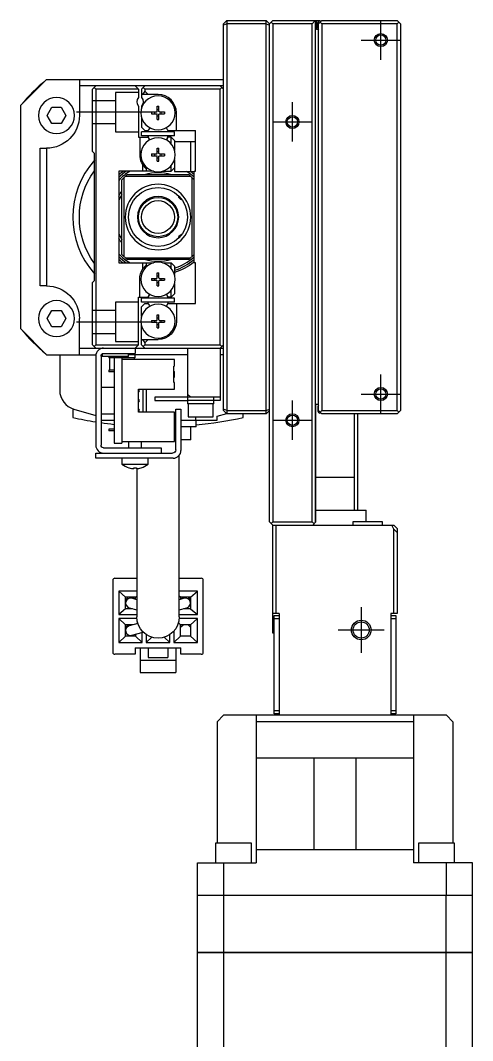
# Model space of a CAD drawing. Extents: x 0 to 869, y -8 to 525.
# Drawn here: x 0 to 69, y 258.3 to 413.9 of the extents above; entities that cross this region are included whole.
import ezdxf

# ---------------------------------------------------------------- set-up
doc = ezdxf.new("R2010")
doc.units = 0
doc.header["$LTSCALE"] = 0.5
doc.linetypes.add('CENTER', pattern=[50.8, 31.75, -6.35, 6.35, -6.35])
doc.linetypes.add('DASHED', pattern=[19.05, 12.7, -6.35])
for name, color, linetype in [('MSM_CENTER', 1, 'CENTER'), ('MSM_CONTINUOUS', 7, 'CONTINUOUS'), ('MSM_DASHED', 4, 'DASHED'), ('MSM_NARROW', 5, 'CONTINUOUS')]:
    doc.layers.add(name, color=color, linetype=linetype)

msp = doc.modelspace()

# ---------------------------------------------------------------- linework, layer by layer
at = {"layer": 'MSM_CENTER'}
for p, q in [((55, 407.91), (55, 413.91)), ((52, 410.91), (58, 410.91)), ((41.5, 395.41), (41.5, 401.41)), ((19.99, 399.91), (8.58, 399.91)), ((38.5, 398.41), (44.5, 398.41)), ((8.58, 367.91), (19.99, 367.91)), ((55, 353.91), (55, 359.91)), ((52, 356.91), (58, 356.91)), ((41.5, 349.91), (41.5, 355.91)), ((38.5, 352.91), (44.5, 352.91)), ((52, 324.41), (52, 317.41)), ((48.5, 320.91), (55.5, 320.91))]:
    msp.add_line(p, q, dxfattribs=at)
at = {"layer": 'MSM_CONTINUOUS'}
for p, q in [((31.5, 413.91), (31, 413.41)), ((31.5, 413.41), (31, 413.2)), ((31, 354.41), (31, 413.41)), ((31.5, 413.91), (31.5, 353.91)), ((31.5, 413.91), (37.5, 413.91)), ((37.5, 413.41), (31.5, 413.41)), ((37.5, 353.91), (37.5, 413.91)), ((38, 413.41), (37.5, 413.91)), ((37.5, 413.41), (38, 413.2)), ((38.5, 413.91), (38, 413.41)), ((38, 337.41), (38, 413.41)), ((38.5, 413.41), (38.25, 413.66)), ((38.5, 413.91), (45.7, 413.91)), ((38.5, 413.41), (38.5, 337.41)), ((44.5, 413.41), (38.5, 413.41)), ((45, 413.91), (44.5, 413.41)), ((44.5, 337.41), (44.5, 413.41)), ((45, 413.91), (45, 337.31)), ((45.2, 413.91), (45.2, 412.51)), ((45.5, 412.51), (45.2, 412.51)), ((45.4, 413.51), (45.4, 412.81)), ((45.5, 413.41), (46, 413.91)), ((45.5, 354.41), (45.5, 413.41)), ((45.7, 413.91), (45.8, 413.81)), ((45.7, 413.81), (45.9, 413.81)), ((46, 413.41), (45.75, 413.66)), ((46, 413.91), (57.5, 413.91)), ((57.5, 413.41), (46, 413.41)), ((46, 413.41), (46, 354.41)), ((57.5, 413.91), (58, 413.41)), ((57.75, 413.66), (57.5, 413.41)), ((57.5, 354.41), (57.5, 413.41)), ((58, 413.41), (58, 354.41)), ((4, 404.91), (0, 400.91)), ((4, 404.91), (31, 404.91)), ((9, 404.91), (9, 399.41)), ((31, 403.91), (9, 403.91)), ((11, 403.41), (11.5, 403.91)), ((11, 393.91), (11, 403.41)), ((11.5, 403.41), (11.25, 403.66)), ((11.5, 403.41), (11.5, 364.41)), ((18, 403.41), (11.5, 403.41)), ((17.5, 403.91), (18, 403.41)), ((18, 403.41), (18, 402.17)), ((19, 403.91), (18.5, 403.41)), ((18.5, 403.41), (18.5, 402.17)), ((19, 403.11), (18.65, 402.61)), ((19, 403.41), (18.75, 403.66)), ((19, 403.41), (19, 403.11)), ((30.5, 403.41), (19, 403.41)), ((19.5, 402.61), (19, 403.11)), ((30.5, 403.91), (31, 403.41)), ((30.75, 403.66), (30.5, 403.41)), ((30.5, 364.41), (30.5, 403.41)), ((21, 402.61), (18.5, 402.61)), ((0, 400.91), (0, 366.91)), ((4.06, 399.41), (4.78, 400.66)), ((4.78, 400.66), (6.22, 400.66)), ((6.22, 400.66), (6.94, 399.41)), ((18, 400.85), (18, 396.11)), ((18.5, 400.85), (18.5, 400.52)), ((20.86, 400.81), (21.14, 400.81)), ((20.86, 400.01), (20.86, 400.81)), ((21.14, 400.28), (20.86, 400.28)), ((21.14, 400.01), (21.14, 400.81)), ((4.78, 398.16), (4.06, 399.41)), ((6.94, 399.41), (6.22, 398.16)), ((18.5, 399.09), (18.5, 397.61)), ((20, 399.95), (20.8, 399.95)), ((20, 399.95), (20, 399.66)), ((20, 399.66), (20.8, 399.66)), ((20.53, 399.66), (20.53, 399.95)), ((20.86, 398.81), (20.86, 399.6)), ((20.86, 399.34), (21.14, 399.34)), ((20.86, 398.81), (21.14, 398.81)), ((21.14, 398.81), (21.14, 399.6)), ((21.21, 399.95), (22, 399.95)), ((21.21, 399.66), (22, 399.66)), ((21.47, 399.66), (21.47, 399.95)), ((22, 399.95), (22, 399.66)), ((23.8, 397.11), (23.8, 399.81)), ((6.22, 398.16), (4.78, 398.16)), ((18.5, 397.61), (19, 397.11)), ((18.5, 396.31), (18.5, 396.91)), ((23.5, 396.91), (18.5, 396.91)), ((19, 397.11), (19.48, 397.11)), ((19.54, 397.2), (19.48, 397.11)), ((22.52, 397.11), (22.33, 397.44)), ((22.52, 397.11), (26.7, 397.11)), ((23.5, 396.31), (23.5, 396.91)), ((26.7, 390.91), (26.7, 397.11)), ((18, 396.11), (19.46, 396.11)), ((18.2, 396.11), (18.2, 393.41)), ((23.5, 396.31), (18.5, 396.31)), ((19.46, 396.11), (19.54, 395.97)), ((22.33, 395.73), (22.54, 396.11)), ((23, 396.11), (22.54, 396.11)), ((23, 395.07), (23, 396.11)), ((23, 396.11), (23.5, 395.61)), ((23.5, 395.61), (23.5, 394.12)), ((26.7, 395.36), (23.5, 395.36)), ((26, 390.86), (26, 395.36)), ((3, 373.41), (3, 394.41)), ((3, 394.41), (4, 394.41)), ((4, 394.41), (4, 373.41)), ((11.3, 393.61), (11, 393.91)), ((20.86, 394.41), (21.14, 394.41)), ((20.86, 393.61), (20.86, 394.41)), ((21.14, 393.88), (20.86, 393.88)), ((21.14, 393.61), (21.14, 394.41)), ((11.3, 374.21), (11.3, 393.61)), ((20, 393.55), (20.8, 393.55)), ((20, 393.55), (20, 393.26)), ((20, 393.26), (20.8, 393.26)), ((20.53, 393.26), (20.53, 393.55)), ((20.86, 392.41), (20.86, 393.2)), ((20.86, 392.94), (21.14, 392.94)), ((20.86, 392.41), (21.14, 392.41)), ((21.14, 392.41), (21.14, 393.2)), ((21.21, 393.55), (22, 393.55)), ((21.21, 393.26), (22, 393.26)), ((21.47, 393.26), (21.47, 393.55)), ((22, 393.55), (22, 393.26)), ((23.5, 392.69), (23.5, 390.86)), ((15, 390.91), (15, 376.91)), ((20.29, 390.91), (15, 390.91)), ((18.7, 390.91), (18.7, 391.81)), ((19.2, 391.26), (19.2, 390.91)), ((21.71, 390.91), (23, 390.91)), ((23, 390.91), (23, 391.75)), ((23.5, 391.41), (23, 390.91)), ((23.5, 390.86), (26.5, 390.86)), ((26.5, 376.91), (26.5, 390.91)), ((26.5, 390.91), (26.7, 390.91)), ((15.5, 389.61), (16.3, 390.41)), ((15.5, 378.21), (15.5, 389.61)), ((15.8, 389.91), (15.8, 377.91)), ((26, 390.11), (16, 390.11)), ((16.3, 390.41), (25.7, 390.41)), ((25.7, 390.41), (26.5, 389.61)), ((26.2, 377.91), (26.2, 389.91)), ((24.2, 386.88), (24.2, 387.07)), ((24.2, 386.88), (24.42, 386.66)), ((24.42, 386.83), (24.42, 386.66)), ((24.42, 386.66), (24.56, 386.66)), ((18.03, 382.85), (18.03, 382.85)), ((23.97, 382.85), (23.97, 382.85)), ((19.56, 381.11), (19.62, 381.11)), ((19.69, 381.04), (19.62, 381.11)), ((22.38, 381.11), (22.31, 381.04)), ((22.38, 381.11), (22.44, 381.11)), ((24.42, 381.16), (24.2, 380.93)), ((24.2, 380.75), (24.2, 380.93)), ((24.42, 381.16), (24.42, 380.99)), ((24.56, 381.16), (24.42, 381.16)), ((24.56, 381.16), (24.56, 381.16)), ((16.3, 377.41), (15.5, 378.21)), ((26.5, 378.21), (25.7, 377.41)), ((15, 376.91), (20.29, 376.91)), ((16, 377.71), (26, 377.71)), ((25.7, 377.41), (16.3, 377.41)), ((18.7, 376.01), (18.7, 376.91)), ((19.2, 376.91), (19.2, 376.55)), ((21.71, 376.91), (23, 376.91)), ((23, 376.07), (23, 376.91)), ((23, 376.91), (23.5, 376.41)), ((26.7, 376.91), (26.5, 376.91)), ((26.7, 370.71), (26.7, 376.91)), ((20.86, 375.41), (21.14, 375.41)), ((20.86, 374.61), (20.86, 375.41)), ((21.14, 374.61), (21.14, 375.41)), ((23.5, 376.41), (23.5, 375.12)), ((11, 373.91), (11.3, 374.21)), ((11, 364.41), (11, 373.91)), ((18.2, 371.71), (18.2, 374.41)), ((20, 374.55), (20.8, 374.55)), ((20, 374.55), (20, 374.26)), ((20, 374.26), (20.8, 374.26)), ((20.53, 374.26), (20.53, 374.55)), ((21.14, 374.88), (20.86, 374.88)), ((20.86, 373.41), (20.86, 374.2)), ((20.86, 373.94), (21.14, 373.94)), ((21.14, 373.41), (21.14, 374.2)), ((21.21, 374.55), (22, 374.55)), ((21.21, 374.26), (22, 374.26)), ((21.47, 374.26), (21.47, 374.55)), ((22, 374.55), (22, 374.26)), ((23.5, 373.69), (23.5, 372.21)), ((4, 373.41), (3, 373.41)), ((20.86, 373.41), (21.14, 373.41)), ((22.54, 371.71), (22.33, 372.09)), ((23, 371.71), (23, 372.75)), ((23.5, 372.21), (23, 371.71)), ((18, 371.71), (19.46, 371.71)), ((18, 364.41), (18, 371.71)), ((18.5, 370.91), (18.5, 371.51)), ((23.5, 371.51), (18.5, 371.51)), ((23.5, 370.91), (18.5, 370.91)), ((19, 370.71), (18.5, 370.21)), ((19, 370.71), (19.48, 370.71)), ((19.54, 371.85), (19.46, 371.71)), ((19.48, 370.71), (19.54, 370.62)), ((22.33, 370.38), (22.52, 370.71)), ((22.52, 370.71), (26.7, 370.71)), ((23, 371.71), (22.54, 371.71)), ((23.5, 370.91), (23.5, 371.51)), ((23.8, 370.71), (23.8, 368.01)), ((4.06, 368.41), (4.78, 369.66)), ((4.78, 369.66), (6.22, 369.66)), ((6.22, 369.66), (6.94, 368.41)), ((18.5, 368.72), (18.5, 370.21)), ((20.86, 369.01), (21.14, 369.01)), ((20.86, 368.21), (20.86, 369.01)), ((21.14, 368.21), (21.14, 369.01)), ((4.78, 367.16), (4.06, 368.41)), ((6.94, 368.41), (6.22, 367.16)), ((9, 362.91), (9, 368.41)), ((20, 368.15), (20.8, 368.15)), ((20, 368.15), (20, 367.86)), ((20, 367.86), (20.8, 367.86)), ((20.53, 367.86), (20.53, 368.15)), ((21.14, 368.48), (20.86, 368.48)), ((20.86, 367.01), (20.86, 367.8)), ((20.86, 367.54), (21.14, 367.54)), ((21.14, 367.01), (21.14, 367.8)), ((21.21, 368.15), (22, 368.15)), ((21.21, 367.86), (22, 367.86)), ((21.47, 367.86), (21.47, 368.15)), ((22, 368.15), (22, 367.86)), ((0, 366.91), (4, 362.91)), ((6.22, 367.16), (4.78, 367.16)), ((18.5, 364.41), (18.5, 367.29)), ((20.86, 367.01), (21.14, 367.01)), ((11.25, 364.16), (11, 364.41)), ((11.25, 364.16), (11.5, 364.41)), ((11.5, 364.41), (18, 364.41)), ((18, 364.41), (17.5, 363.91)), ((18.5, 365.21), (21, 365.21)), ((18.5, 364.41), (19, 363.91)), ((18.65, 365.21), (19, 364.71)), ((18.75, 364.16), (19, 364.41)), ((19, 364.71), (19.5, 365.21)), ((19, 364.71), (19, 364.41)), ((19, 364.41), (30.5, 364.41)), ((30.5, 364.41), (30.75, 364.16)), ((31, 364.41), (30.5, 363.91)), ((4, 362.91), (11.52, 362.91)), ((6, 362.91), (6, 357.49)), ((9, 363.91), (31, 363.91)), ((11.5, 363.91), (11.25, 364.16)), ((11.5, 362.71), (11.5, 349.11)), ((12.3, 362.71), (12.3, 349.11)), ((12.5, 362.91), (12.35, 362.91)), ((12.5, 363.06), (12.5, 362.61)), ((12.7, 363.11), (17.5, 363.11)), ((16.5, 362.61), (16.5, 363.11)), ((25.5, 362.91), (16.5, 362.91)), ((17.5, 363.91), (17.5, 363.11)), ((17.5, 362.41), (17.5, 362.91)), ((25.5, 363.91), (25.5, 355.41)), ((30.5, 363.91), (30.5, 355.91)), ((31, 362.91), (30.5, 362.91)), ((16.5, 362.61), (12.5, 362.61)), ((13.5, 362.61), (13.5, 362.41)), ((17.5, 362.41), (13.5, 362.41)), ((13.6, 362.41), (13.6, 360.53)), ((14.3, 362.41), (14.3, 349.41)), ((15.5, 362.41), (15.5, 349.41)), ((23.5, 362.16), (15.5, 362.16)), ((17.4, 362.16), (17.4, 362.41)), ((23.5, 361.16), (23.4, 361.16)), ((23.4, 358.66), (23.4, 361.16)), ((23.5, 361.16), (23.5, 362.16)), ((13.5, 360.53), (13.5, 360.28)), ((14.3, 360.53), (13.5, 360.53)), ((14.3, 360.28), (13.5, 360.28)), ((23.4, 360.36), (23.5, 360.36)), ((23.4, 359.98), (23.5, 359.98)), ((23.4, 359.83), (23.5, 359.83)), ((23.5, 359.46), (23.5, 360.36)), ((23.4, 359.46), (23.5, 359.46)), ((23.5, 358.66), (23.4, 358.66)), ((23.5, 357.66), (23.5, 358.66)), ((14.3, 357.91), (12.3, 357.91)), ((18, 357.66), (23.5, 357.66)), ((18, 354.16), (18, 357.66)), ((18.7, 357.66), (18.7, 354.16)), ((19.2, 357.66), (19.2, 354.16)), ((26, 356.41), (25.5, 356.91)), ((20.5, 356.41), (20.5, 355.91)), ((30.5, 356.41), (20.5, 356.41)), ((20.5, 355.91), (25.5, 355.91)), ((29.5, 355.91), (25.5, 355.91)), ((29.5, 355.41), (25.5, 355.41)), ((29.5, 355.41), (25.5, 355.41)), ((25.6, 355.41), (25.6, 353.41)), ((29.4, 353.41), (29.4, 355.41)), ((29.5, 355.41), (29.5, 356.41)), ((30.5, 355.91), (29.5, 355.91)), ((45.5, 355.31), (45.1, 355.31)), ((45.1, 337.41), (45.1, 355.31)), ((45.4, 355.01), (45.4, 354.31)), ((8, 354.66), (8, 353.34)), ((8.17, 354.61), (11.5, 353.65)), ((12.3, 353.91), (14.3, 353.91)), ((23.5, 354.16), (18, 354.16)), ((23.5, 349.66), (23.5, 354.16)), ((23.7, 354.61), (24.5, 354.61)), ((23.7, 348.41), (23.7, 354.61)), ((24.5, 354.61), (24.5, 348.31)), ((25.6, 353.41), (29.4, 353.41)), ((26.78, 352.91), (26.78, 353.41)), ((30, 353.51), (31.48, 353.93)), ((30, 352.91), (30, 353.51)), ((31.5, 354.41), (31, 354.62)), ((31.5, 353.91), (31, 354.41)), ((31.5, 354.41), (37.5, 354.41)), ((37.5, 353.91), (31.5, 353.91)), ((34, 353.34), (34, 353.91)), ((37.5, 354.41), (38, 354.62)), ((37.5, 353.91), (38, 354.41)), ((46, 353.91), (45.5, 354.41)), ((45.9, 354.01), (45.7, 354.01)), ((45.75, 354.16), (46, 354.41)), ((46, 354.41), (57.5, 354.41)), ((57.5, 353.91), (46, 353.91)), ((51, 339.21), (51, 353.91)), ((51.5, 339.21), (51.5, 353.91)), ((57.5, 354.41), (57.75, 354.16)), ((58, 354.41), (57.5, 353.91)), ((12.3, 352.91), (14.3, 352.91)), ((23.5, 352.91), (23.7, 352.91)), ((23.7, 351.91), (23.5, 351.91)), ((24.5, 352.91), (30, 352.91)), ((26.82, 351.91), (24.5, 351.91)), ((26, 349.91), (26, 351.91)), ((26.82, 351.91), (26.82, 352.91)), ((13.5, 351.53), (13.5, 351.28)), ((14.3, 351.53), (13.5, 351.53)), ((14.3, 351.28), (13.5, 351.28)), ((12.7, 348.71), (21.5, 348.71)), ((14.3, 349.41), (15.5, 349.41)), ((15.5, 349.66), (23.5, 349.66)), ((16.5, 349.66), (16.5, 348.71)), ((18.5, 348.71), (18.5, 349.66)), ((21.5, 348.71), (21.5, 347.91)), ((26, 349.91), (24.5, 349.91)), ((11.5, 347.11), (11.5, 347.91)), ((11.5, 347.91), (23.2, 347.91)), ((23.3, 347.11), (11.5, 347.11)), ((15.5, 347.11), (15.5, 346.21)), ((19.5, 346.21), (19.5, 347.11)), ((24.25, 322.91), (24.25, 347.58)), ((15.5, 346.21), (19.5, 346.21)), ((16.55, 345.65), (16.57, 345.65)), ((17.3, 345.65), (17.7, 345.65)), ((17.3, 345.52), (17.3, 345.65)), ((17.7, 345.65), (17.7, 345.52)), ((17.75, 345.53), (17.75, 322.91)), ((18.43, 345.65), (18.45, 345.65)), ((45, 344.21), (51, 344.21)), ((45.1, 339.21), (52.75, 339.21)), ((52.75, 337.41), (52.75, 339.21)), ((38, 337.41), (38.5, 336.91)), ((38.25, 337.16), (38.5, 337.41)), ((38.5, 337.41), (44.5, 337.41)), ((38.5, 320.41), (38.5, 336.91)), ((38.5, 336.91), (57, 336.91)), ((39, 336.91), (39, 323.41)), ((44.5, 337.41), (44.8, 337.11)), ((45.1, 337.41), (44.6, 336.91)), ((55.25, 337.41), (50.75, 337.41)), ((50.75, 337.41), (50.75, 336.91)), ((55.25, 336.91), (55.25, 337.41)), ((57, 336.3), (56.69, 336.91)), ((57, 336.91), (57.5, 336.41)), ((57, 323.41), (57, 336.3)), ((57.5, 335.8), (57, 336.3)), ((57.5, 336.41), (57.5, 323.41)), ((14.1, 328.51), (14.1, 317.51)), ((14.4, 328.81), (17.75, 328.81)), ((24.25, 328.81), (27.6, 328.81)), ((27.9, 317.51), (27.9, 328.51)), ((17.75, 326.81), (15, 326.81)), ((16.05, 325.91), (15, 326.81)), ((15, 326.81), (15, 323.26)), ((17.55, 325.91), (16.05, 325.91)), ((16.05, 324.16), (16.05, 325.91)), ((16.05, 325.53), (16.43, 325.91)), ((17.75, 325.53), (17.01, 325.75)), ((17.18, 325.91), (17.46, 325.62)), ((17.55, 325.91), (17.75, 326.08)), ((17.55, 325.59), (17.55, 325.91)), ((27, 326.81), (24.25, 326.81)), ((24.45, 325.91), (24.25, 326.08)), ((24.99, 325.75), (24.25, 325.53)), ((24.45, 325.91), (24.45, 325.59)), ((25.95, 325.91), (24.45, 325.91)), ((24.54, 325.62), (24.83, 325.91)), ((25.58, 325.91), (25.95, 325.53)), ((25.95, 325.91), (27, 326.81)), ((25.95, 325.91), (25.95, 324.16)), ((27, 323.26), (27, 326.81)), ((16.05, 324.16), (15, 323.26)), ((17.11, 324.16), (16.05, 324.16)), ((16.59, 324.31), (17.75, 323.97)), ((24.25, 323.97), (25.41, 324.31)), ((25.95, 324.16), (24.89, 324.16)), ((25.95, 324.16), (27, 323.26)), ((15, 323.26), (17.75, 323.26)), ((17.76, 322.66), (15, 322.66)), ((15, 322.66), (15, 319.01)), ((16.05, 321.71), (15, 322.66)), ((27, 322.66), (24.24, 322.66)), ((24.25, 323.26), (27, 323.26)), ((25.95, 321.71), (27, 322.66)), ((27, 319.01), (27, 322.66)), ((39.5, 323.41), (38.5, 323.41)), ((38.7, 308.11), (38.7, 323.11)), ((38.7, 323.11), (39.5, 323.11)), ((39.5, 322.61), (38.7, 322.61)), ((39.5, 323.41), (39.5, 307.91)), ((57.5, 323.41), (56.5, 323.41)), ((56.5, 323.41), (56.5, 307.91)), ((56.5, 323.11), (57.3, 323.11)), ((57.3, 322.61), (56.5, 322.61)), ((57.3, 323.11), (57.3, 308.11)), ((16.05, 319.96), (16.05, 321.71)), ((17.14, 321.71), (16.05, 321.71)), ((16.05, 321.33), (16.43, 321.71)), ((17.9, 321.92), (16.6, 321.56)), ((17.73, 321.87), (17.88, 322.01)), ((23.4, 320.72), (23.4, 319.01)), ((24.45, 321.71), (24.12, 322.01)), ((25.95, 321.71), (24.45, 321.71)), ((24.45, 319.96), (24.45, 321.71)), ((24.45, 321.33), (24.83, 321.71)), ((25.58, 321.71), (25.95, 321.33)), ((25.95, 321.71), (25.95, 319.96)), ((16.05, 319.96), (15, 319.01)), ((17.55, 319.96), (16.05, 319.96)), ((17, 320.11), (18.72, 320.59)), ((17.55, 320.26), (17.55, 319.96)), ((17.55, 319.96), (18.6, 319.01)), ((18.6, 319.01), (18.6, 320.56)), ((19.2, 320.2), (19.2, 319.01)), ((20.07, 319.8), (19.2, 319.01)), ((21.93, 319.8), (22.8, 319.01)), ((22.8, 319.01), (22.8, 320.2)), ((24.45, 319.96), (23.4, 319.01)), ((25.95, 319.96), (24.45, 319.96)), ((25.95, 319.96), (27, 319.01)), ((38.7, 320.41), (38.5, 320.41)), ((15, 319.01), (18.6, 319.01)), ((17.5, 318.21), (24.5, 318.21)), ((17.5, 318.21), (17.5, 317.21)), ((18.3, 318.21), (18.3, 314.41)), ((19.2, 319.01), (22.8, 319.01)), ((19.5, 318.21), (19.5, 316.71)), ((22.5, 318.21), (22.5, 316.71)), ((23.4, 319.01), (27, 319.01)), ((23.7, 318.21), (23.7, 314.41)), ((24.5, 317.21), (24.5, 318.21)), ((17.5, 317.21), (14.4, 317.21)), ((18.3, 316.32), (23.7, 316.32)), ((19.5, 316.71), (22.5, 316.71)), ((27.6, 317.21), (24.5, 317.21)), ((18.3, 314.41), (23.7, 314.41)), ((38.7, 308.61), (39.5, 308.61)), ((56.5, 308.61), (57.3, 308.61)), ((31, 307.91), (30, 306.91)), ((30, 306.91), (30, 288.41)), ((65, 307.91), (31, 307.91)), ((36, 307.91), (36, 285.41)), ((60, 306.91), (36, 306.91)), ((39.5, 308.11), (38.7, 308.11)), ((57.3, 308.11), (56.5, 308.11)), ((60, 307.91), (60, 285.41)), ((66, 306.91), (65, 307.91)), ((66, 306.91), (66, 288.41)), ((36, 301.41), (60, 301.41)), ((44.79, 301.41), (44.79, 287.41)), ((51.21, 287.41), (51.21, 301.41)), ((35.25, 288.41), (29.75, 288.41)), ((29.75, 288.41), (29.75, 285.41)), ((35.25, 285.41), (35.25, 288.41)), ((66.25, 288.41), (60.75, 288.41)), ((60.75, 288.41), (60.75, 285.41)), ((66.25, 285.41), (66.25, 288.41)), ((36, 287.41), (60, 287.41)), ((27, 271.71), (27, 285.41)), ((27, 285.41), (36, 285.41)), ((31, 285.41), (31, 280.41)), ((69, 285.41), (60, 285.41)), ((65, 280.41), (65, 285.41)), ((69, 271.71), (69, 285.41)), ((69, 280.41), (27, 280.41)), ((31.03, 271.71), (31.03, 280.41)), ((64.97, 271.71), (64.97, 280.41)), ((69, 271.71), (27, 271.71)), ((27, 247.71), (27, 271.66)), ((69, 271.66), (27, 271.66)), ((27.05, 271.66), (27.05, 271.71)), ((31.03, 247.71), (31.03, 271.66)), ((31.29, 271.66), (31.29, 271.71)), ((64.71, 271.66), (64.71, 271.71)), ((64.97, 247.71), (64.97, 271.66)), ((68.95, 271.66), (68.95, 271.71)), ((69, 247.71), (69, 271.66))]:
    msp.add_line(p, q, dxfattribs=at)
for centre, radius in [((55, 410.91), 0.783), ((41.5, 398.41), 0.783), ((21, 383.91), 4.5), ((21, 383.91), 3), ((55, 356.91), 0.783), ((41.5, 352.91), 0.783), ((52, 320.91), 1.23)]:
    msp.add_circle(centre, radius, dxfattribs=at)
at = {"layer": 'MSM_CONTINUOUS', "extrusion": (0, 0, -1)}
for centre, radius in [((-5.5, 399.41), 2.75), ((-21, 399.81), 2.6), ((-21, 393.41), 2.6), ((-21, 383.91), 5), ((-21, 383.91), 3.15), ((-21, 374.41), 2.6), ((-5.5, 368.41), 2.75), ((-21, 368.01), 2.6)]:
    msp.add_circle(centre, radius, dxfattribs=at)
at = {"layer": 'MSM_CONTINUOUS'}
for centre, radius, start, end in [((45.7, 413.51), 0.3, 90, 180), ((45.7, 412.81), 0.3, 180, 228.1897), ((21, 383.91), 27, 129.3765, 140.6235), ((18.75, 401.51), 1, 138.5904, 221.4096), ((21, 399.81), 2.8, 0, 90), ((21, 396.61), 1.59, 160.1817, 169.1069), ((21.12, 396.44), 1.75, 141.5493, 154.5052), ((20.88, 396.44), 1.75, 34.5052, 38.4507), ((21, 396.61), 1.59, 10.8931, 19.8183), ((21, 396.61), 1.59, 190.8931, 216.1972), ((21.12, 396.72), 1.75, 205.4948, 217.006), ((21, 396.61), 1.59, 323.8028, 349.107), ((20.88, 396.72), 1.75, 322.994, 325.4948), ((21, 383.91), 13, 138.2583, 221.7417), ((21, 393.41), 2.8, 180, 229.9948), ((21, 383.91), 8.5, 124.5603, 134.9009), ((21, 383.91), 8.2, 121.3881, 137.0297), ((21, 383.91), 8.2, 47.8764, 57.9474), ((21, 383.91), 8.5, 49.6798, 54.8499), ((21, 383.91), 6.5, 147.7958, 157.3801), ((21, 383.91), 6.5, 202.6199, 212.2042), ((21, 383.91), 8.2, 222.9703, 238.6119), ((21, 383.91), 8.5, 225.0991, 235.4397), ((21, 383.91), 8.2, 287.7508, 312.1236), ((21, 383.91), 8.5, 287.1046, 310.3202), ((21, 374.41), 2.8, 130.0052, 145.2281), ((21, 371.21), 1.59, 143.8028, 169.1069), ((21.12, 371.09), 1.75, 142.994, 154.5052), ((20.88, 371.09), 1.75, 34.5052, 37.006), ((21, 371.21), 1.59, 10.8931, 36.1972), ((21, 371.21), 1.59, 190.8931, 199.8183), ((21.12, 371.37), 1.75, 205.4948, 218.4507), ((21, 371.21), 1.59, 340.1817, 349.1069), ((20.88, 371.37), 1.75, 321.5493, 325.4948), ((21, 383.91), 27, 219.3765, 230.6235), ((12.7, 362.71), 1.2, 90, 180), ((9, 357.49), 3, 180, 254.0042), ((17.9, 357.41), 0.25, 293.5782, 66.4218), ((17.9, 355.91), 0.25, 293.5782, 66.4218), ((45.7, 355.01), 0.3, 131.8103, 180), ((21, 411.91), 60, 257.4867, 260.8898), ((17.9, 354.41), 0.25, 293.5782, 66.4218), ((21, 411.91), 60, 275.5664, 282.5133), ((45.7, 354.31), 0.3, 180, 270), ((21, 411.91), 60, 261.6627, 263.5886), ((12.7, 349.11), 1.2, 180, 270), ((23.3, 348.31), 1.2, 270, 0), ((17.5, 348.71), 3.2, 231.3178, 252.73), ((17.5, 348.71), 3.19, 253.0947, 266.4096), ((17.5, 348.71), 3.19, 273.5904, 286.9053), ((17.5, 348.71), 3.2, 287.27, 308.6822), ((14.4, 328.51), 0.3, 90, 180), ((27.6, 328.51), 0.3, 0, 90), ((16.8, 325.03), 0.75, 73.4791, 253.4791), ((25.2, 325.03), 0.75, 286.5209, 106.5209), ((16.8, 320.83), 0.75, 105.6242, 285.6242), ((14.4, 317.51), 0.3, 180, 270), ((27.6, 317.51), 0.3, 270, 0)]:
    msp.add_arc(centre, radius, start, end, dxfattribs=at)
at = {"layer": 'MSM_CONTINUOUS', "extrusion": (0, 0, -1)}
for centre, radius, start, end in [((-17.75, 401.51), 1, 138.5904, 221.4096), ((-20.8, 400.01), 0.06, 180, 270), ((-21.21, 400.01), 0.06, 270, 0), ((-4, 399.41), 5, 180, 270), ((-20.8, 399.6), 0.06, 90, 180), ((-21.21, 399.6), 0.06, 0, 90), ((-20.8, 393.61), 0.06, 180, 270), ((-20.8, 393.2), 0.06, 90, 180), ((-21.21, 393.61), 0.06, 270, 0), ((-21.21, 393.2), 0.06, 0, 90), ((-21, 383.91), 12, 323.9334, 36.0666), ((-21, 383.91), 8.8, 47.0141, 52.6982), ((-21, 383.91), 6.8, 72.9174, 107.0826), ((-21, 383.91), 8.8, 127.8357, 128.6822), ((-21, 383.91), 6.8, 28.0725, 36.0189), ((-21, 383.91), 6.8, 323.9811, 331.9275), ((-21, 383.91), 8.8, 307.3018, 312.9859), ((-21, 383.91), 6.8, 252.9174, 287.0826), ((-21, 383.91), 8.8, 231.3178, 253.4955), ((-21, 374.41), 2.8, 0, 34.7719), ((-20.8, 374.61), 0.06, 180, 270), ((-20.8, 374.2), 0.06, 90, 180), ((-21.21, 374.61), 0.06, 270, 0), ((-21.21, 374.2), 0.06, 0, 90), ((-4, 368.41), 5, 90, 180), ((-20.8, 368.21), 0.06, 180, 270), ((-20.8, 367.8), 0.06, 90, 180), ((-21, 368.01), 2.8, 180, 270), ((-21.21, 368.21), 0.06, 270, 0), ((-21.21, 367.8), 0.06, 0, 90), ((-12.7, 362.71), 0.4, 0, 90), ((-12.7, 349.11), 0.4, 270, 0), ((-23.2, 348.41), 0.5, 180, 270), ((-21, 322.91), 3.25, 180, 360)]:
    msp.add_arc(centre, radius, start, end, dxfattribs=at)
at = {"layer": 'MSM_DASHED'}
for p, q in [((14.5, 401.66), (11, 401.66)), ((14.5, 402.91), (14.5, 396.91)), ((18, 402.91), (14.5, 402.91)), ((11, 398.16), (14.5, 398.16)), ((14.5, 396.91), (18, 396.91)), ((14.5, 370.91), (14.5, 364.91)), ((18, 370.91), (14.5, 370.91)), ((14.5, 369.66), (11, 369.66)), ((11, 366.16), (14.5, 366.16)), ((14.5, 364.91), (18, 364.91))]:
    msp.add_line(p, q, dxfattribs=at)
at = {"layer": 'MSM_NARROW'}
for p, q in [((24.56, 381.16), (24.56, 381.16)), ((47.9, 344.21), (48.1, 344.21))]:
    msp.add_line(p, q, dxfattribs=at)
for centre, radius in [((55, 410.91), 1), ((41.5, 398.41), 1), ((21, 383.91), 2.5), ((55, 356.91), 1), ((41.5, 352.91), 1), ((52, 320.91), 1.5)]:
    msp.add_circle(centre, radius, dxfattribs=at)

doc.saveas('drawing.dxf')
